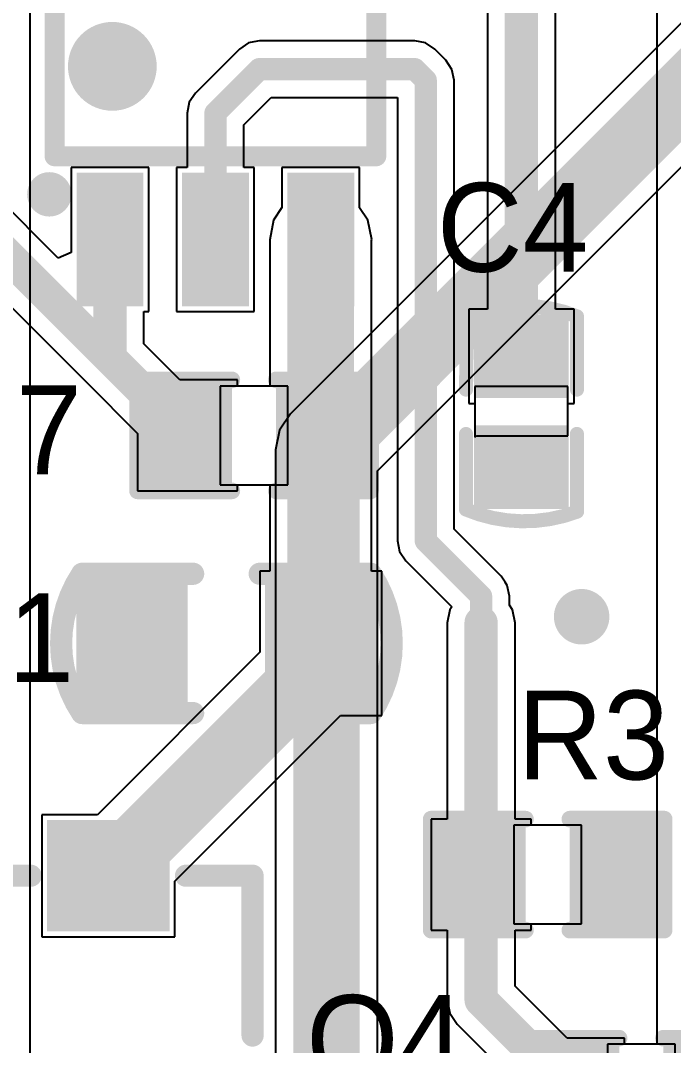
# Model space of a CAD drawing. Extents: x 10.58 to 11.54, y 9.91 to 15.27.
# Drawn here: x 10.8746 to 11.1063, y 11.1672 to 11.5308 of the extents above; entities that cross this region are included whole.
import ezdxf

# ---------------------------------------------------------------- set-up
doc = ezdxf.new("R2010")
doc.units = 0
doc.layers.get('0').update_dxf_attribs({"linetype": 'CONTINUOUS'})
for name, color, linetype in [('BOTTOMLAYER', 5, 'CONTINUOUS'), ('MULTILAYER', 9, 'CONTINUOUS'), ('TOPLAYER', 1, 'CONTINUOUS'), ('TOPOVERLAY', 2, 'CONTINUOUS'), ('TOPPASTE', 8, 'CONTINUOUS'), ('TOPSOLDER', 216, 'CONTINUOUS'), ('VIAHOLELAYER', 16, 'CONTINUOUS')]:
    doc.layers.add(name, color=color, linetype=linetype)

# ---------------------------------------------------------------- blocks, each defined once
blk = doc.blocks.new('SOT_23_10')
at = {"layer": 'TOPLAYER'}
for points in [[(-0.017716, -0.015748), (0.017716, -0.015748), (-0.017716, 0.015748), (0.017716, 0.015748)], [(-0.055118, -0.102362), (-0.019685, -0.102362), (-0.055118, -0.070866), (-0.019685, -0.070866)], [(0.019686, -0.102362), (0.055119, -0.102362), (0.019686, -0.070866), (0.055119, -0.070866)]]:
    blk.add_solid(points, dxfattribs=at)
at = {"layer": 'TOPOVERLAY', "const_width": 0.003937}
for points in [[(-0.05315, 0, 1), (-0.049213, 0, 1)], [(-0.05315, 0, 1), (-0.049213, 0, 1)], [(-0.029528, 0, 1), (-0.025591, 0, 1)], [(0.025591, 0, 1), (0.029528, 0, 1)], [(0.049213, 0, 1), (0.05315, 0, 1)], [(0.049213, 0, 1), (0.05315, 0, 1)], [(-0.05315, -0.056299, 1), (-0.049213, -0.056299, 1)], [(0.049213, -0.056693, 1), (0.05315, -0.056693, 1)]]:
    blk.add_lwpolyline(points, format="xyb", close=True, dxfattribs=at)
at = {"layer": 'TOPOVERLAY', "const_width": 0.007874}
for points in [[(-0.051181, -0.056299), (-0.051181, 0)], [(-0.051181, 0), (-0.027559, 0)], [(0.027559, 0), (0.051181, 0)], [(0.051181, -0.056693), (0.051181, 0)]]:
    blk.add_lwpolyline(points, dxfattribs=at)
at = {"layer": 'TOPPASTE'}
for points in [[(-0.017716, -0.015748), (0.017716, -0.015748), (-0.017716, 0.015748), (0.017716, 0.015748)], [(-0.055118, -0.102362), (-0.019685, -0.102362), (-0.055118, -0.070866), (-0.019685, -0.070866)], [(0.019686, -0.102362), (0.055119, -0.102362), (0.019686, -0.070866), (0.055119, -0.070866)]]:
    blk.add_solid(points, dxfattribs=at)
at = {"layer": 'TOPSOLDER'}
for points in [[(-0.021716, -0.019748), (0.021716, -0.019748), (-0.021716, 0.019748), (0.021716, 0.019748)], [(-0.059118, -0.106362), (-0.015685, -0.106362), (-0.059118, -0.066866), (-0.015685, -0.066866)], [(0.015686, -0.106362), (0.059118, -0.106362), (0.015686, -0.066866), (0.059118, -0.066866)]]:
    blk.add_solid(points, dxfattribs=at)
blk = doc.blocks.new('SOT_23_6L_18')
at = {"layer": 'TOPLAYER'}
for points in [[(-0.045276, 0.080709), (-0.045276, 0.041339), (-0.029528, 0.080709), (-0.029528, 0.041339)], [(-0.007874, 0.080709), (-0.007874, 0.041339), (0.007874, 0.080709), (0.007874, 0.041339)], [(0.029528, 0.080709), (0.029528, 0.041339), (0.045276, 0.080709), (0.045276, 0.041339)], [(-0.045276, -0.041339), (-0.045276, -0.080709), (-0.029528, -0.041339), (-0.029528, -0.080709)], [(-0.007874, -0.041339), (-0.007874, -0.080709), (0.007874, -0.041339), (0.007874, -0.080709)], [(0.029528, -0.041339), (0.029528, -0.080709), (0.045276, -0.041339), (0.045276, -0.080709)]]:
    blk.add_solid(points, dxfattribs=at)
at = {"layer": 'TOPOVERLAY', "const_width": 0.007087}
for points in [[(-0.057087, -0.031496), (-0.057087, 0.031496)], [(-0.057087, 0.031496), (0.057087, 0.031496)], [(0.057087, -0.031496), (0.057087, 0.031496)], [(-0.057087, -0.031496), (0.057087, -0.031496)]]:
    blk.add_lwpolyline(points, dxfattribs=at)
at = {"layer": 'TOPOVERLAY'}
for points, const_width in [([(-0.058858, 0.031496, 1), (-0.055315, 0.031496, 1)], 0.003543), ([(-0.058858, 0.031496, 1), (-0.055315, 0.031496, 1)], 0.003543), ([(0.055315, 0.031496, 1), (0.058858, 0.031496, 1)], 0.003543), ([(0.055315, 0.031496, 1), (0.058858, 0.031496, 1)], 0.003543), ([(-0.058858, -0.031496, 1), (-0.055315, -0.031496, 1)], 0.003543), ([(-0.058858, -0.031496, 1), (-0.055315, -0.031496, 1)], 0.003543), ([(0.055315, -0.031496, 1), (0.058858, -0.031496, 1)], 0.003543), ([(0.055315, -0.031496, 1), (0.058858, -0.031496, 1)], 0.003543), ([(-0.055, -0.045, 1), (-0.062874, -0.045, 1)], 0.007874), ([(-0.064842, -0.045, 1), (-0.060906, -0.045, 1)], 0.003937), ([(-0.056968, -0.045, 1), (-0.053032, -0.045, 1)], 0.003937)]:
    blk.add_lwpolyline(points, format="xyb", close=True, dxfattribs=dict(at, const_width=const_width))
at = {"layer": 'TOPPASTE'}
for points in [[(-0.045276, 0.080709), (-0.045276, 0.041339), (-0.029528, 0.080709), (-0.029528, 0.041339)], [(-0.007874, 0.080709), (-0.007874, 0.041339), (0.007874, 0.080709), (0.007874, 0.041339)], [(0.029528, 0.080709), (0.029528, 0.041339), (0.045276, 0.080709), (0.045276, 0.041339)], [(-0.045276, -0.041339), (-0.045276, -0.080709), (-0.029528, -0.041339), (-0.029528, -0.080709)], [(-0.007874, -0.041339), (-0.007874, -0.080709), (0.007874, -0.041339), (0.007874, -0.080709)], [(0.029528, -0.041339), (0.029528, -0.080709), (0.045276, -0.041339), (0.045276, -0.080709)]]:
    blk.add_solid(points, dxfattribs=at)
at = {"layer": 'TOPSOLDER'}
for points in [[(-0.049276, 0.084709), (-0.049276, 0.037339), (-0.025528, 0.084709), (-0.025528, 0.037339)], [(-0.011874, 0.084709), (-0.011874, 0.037339), (0.011874, 0.084709), (0.011874, 0.037339)], [(0.025528, 0.084709), (0.025528, 0.037339), (0.049276, 0.084709), (0.049276, 0.037339)], [(-0.049276, -0.037339), (-0.049276, -0.084709), (-0.025528, -0.037339), (-0.025528, -0.084709)], [(-0.011874, -0.037339), (-0.011874, -0.084709), (0.011874, -0.037339), (0.011874, -0.084709)], [(0.025528, -0.037339), (0.025528, -0.084709), (0.049276, -0.037339), (0.049276, -0.084709)]]:
    blk.add_solid(points, dxfattribs=at)
blk = doc.blocks.new('R_0402_42')
at = {"layer": 'TOPLAYER'}
for p, q in [((0.017, 0.0175), (-0.007, 0.0175)), ((-0.007, 0.0175), (-0.007, -0.0175)), ((0.017, -0.0175), (0.017, 0.0175)), ((-0.007, -0.0175), (0.017, -0.0175))]:
    blk.add_line(p, q, dxfattribs=at)
for points in [[(-0.006811, -0.01378), (-0.006811, 0.01378), (-0.030433, -0.01378), (-0.030433, 0.01378)], [(0.040433, -0.01378), (0.040433, 0.01378), (0.016811, -0.01378), (0.016811, 0.01378)]]:
    blk.add_solid(points, dxfattribs=at)
at = {"layer": 'TOPOVERLAY', "const_width": 0.005906}
for points in [[(-0.036339, 0.019685), (-0.002874, 0.019685)], [(-0.036339, -0.019685), (-0.036339, 0.019685)], [(0.012874, 0.019685), (0.046339, 0.019685)], [(0.046339, -0.019685), (0.046339, 0.019685)], [(-0.036339, -0.019685), (-0.002874, -0.019685)], [(0.012874, -0.019685), (0.046339, -0.019685)]]:
    blk.add_lwpolyline(points, dxfattribs=at)
at = {"layer": 'TOPOVERLAY', "const_width": 0.002953}
for points in [[(-0.037815, 0.019685, 1), (-0.034862, 0.019685, 1)], [(-0.037815, 0.019685, 1), (-0.034862, 0.019685, 1)], [(-0.00435, 0.019685, 1), (-0.001398, 0.019685, 1)], [(0.011398, 0.019685, 1), (0.01435, 0.019685, 1)], [(0.044862, 0.019685, 1), (0.047815, 0.019685, 1)], [(0.044862, 0.019685, 1), (0.047815, 0.019685, 1)], [(-0.037815, -0.019685, 1), (-0.034862, -0.019685, 1)], [(-0.037815, -0.019685, 1), (-0.034862, -0.019685, 1)], [(-0.00435, -0.019685, 1), (-0.001398, -0.019685, 1)], [(0.011398, -0.019685, 1), (0.01435, -0.019685, 1)], [(0.044862, -0.019685, 1), (0.047815, -0.019685, 1)], [(0.044862, -0.019685, 1), (0.047815, -0.019685, 1)]]:
    blk.add_lwpolyline(points, format="xyb", close=True, dxfattribs=at)
at = {"layer": 'TOPPASTE'}
for points in [[(-0.006811, -0.01378), (-0.006811, 0.01378), (-0.030433, -0.01378), (-0.030433, 0.01378)], [(0.040433, -0.01378), (0.040433, 0.01378), (0.016811, -0.01378), (0.016811, 0.01378)]]:
    blk.add_solid(points, dxfattribs=at)
at = {"layer": 'TOPSOLDER'}
for points in [[(-0.002811, -0.01778), (-0.002811, 0.01778), (-0.034433, -0.01778), (-0.034433, 0.01778)], [(0.044433, -0.01778), (0.044433, 0.01778), (0.012811, -0.01778), (0.012811, 0.01778)]]:
    blk.add_solid(points, dxfattribs=at)
blk = doc.blocks.new('R_0402_43')
at = {"layer": 'TOPLAYER'}
for p, q in [((0.017, 0.0175), (-0.007, 0.0175)), ((-0.007, 0.0175), (-0.007, -0.0175)), ((0.017, -0.0175), (0.017, 0.0175)), ((-0.007, -0.0175), (0.017, -0.0175))]:
    blk.add_line(p, q, dxfattribs=at)
for points in [[(-0.006811, -0.01378), (-0.006811, 0.01378), (-0.030433, -0.01378), (-0.030433, 0.01378)], [(0.040433, -0.01378), (0.040433, 0.01378), (0.016811, -0.01378), (0.016811, 0.01378)]]:
    blk.add_solid(points, dxfattribs=at)
at = {"layer": 'TOPOVERLAY', "const_width": 0.005906}
for points in [[(-0.002874, 0.019685), (-0.036339, 0.019685)], [(-0.036339, 0.019685), (-0.036339, -0.019685)], [(0.046339, 0.019685), (0.012874, 0.019685)], [(0.046339, 0.019685), (0.046339, -0.019685)], [(-0.002874, -0.019685), (-0.036339, -0.019685)], [(0.046339, -0.019685), (0.012874, -0.019685)]]:
    blk.add_lwpolyline(points, dxfattribs=at)
at = {"layer": 'TOPOVERLAY', "const_width": 0.002953}
for points in [[(-0.037815, 0.019685, 1), (-0.034862, 0.019685, 1)], [(-0.037815, 0.019685, 1), (-0.034862, 0.019685, 1)], [(-0.00435, 0.019685, 1), (-0.001398, 0.019685, 1)], [(0.011398, 0.019685, 1), (0.01435, 0.019685, 1)], [(0.044862, 0.019685, 1), (0.047815, 0.019685, 1)], [(0.044862, 0.019685, 1), (0.047815, 0.019685, 1)], [(-0.037815, -0.019685, 1), (-0.034862, -0.019685, 1)], [(-0.037815, -0.019685, 1), (-0.034862, -0.019685, 1)], [(-0.00435, -0.019685, 1), (-0.001398, -0.019685, 1)], [(0.011398, -0.019685, 1), (0.01435, -0.019685, 1)], [(0.044862, -0.019685, 1), (0.047815, -0.019685, 1)], [(0.044862, -0.019685, 1), (0.047815, -0.019685, 1)]]:
    blk.add_lwpolyline(points, format="xyb", close=True, dxfattribs=at)
at = {"layer": 'TOPPASTE'}
for points in [[(-0.006811, -0.01378), (-0.006811, 0.01378), (-0.030433, -0.01378), (-0.030433, 0.01378)], [(0.040433, -0.01378), (0.040433, 0.01378), (0.016811, -0.01378), (0.016811, 0.01378)]]:
    blk.add_solid(points, dxfattribs=at)
at = {"layer": 'TOPSOLDER'}
for points in [[(-0.002811, -0.01778), (-0.002811, 0.01778), (-0.034433, -0.01778), (-0.034433, 0.01778)], [(0.044433, -0.01778), (0.044433, 0.01778), (0.012811, -0.01778), (0.012811, 0.01778)]]:
    blk.add_solid(points, dxfattribs=at)
blk = doc.blocks.new('C_0402_58')
at = {"layer": 'TOPLAYER'}
for p, q in [((0.008518, 0.0165), (-0.008982, 0.0165)), ((-0.008982, 0.0165), (-0.008982, -0.0165)), ((0.008518, -0.016), (0.008518, 0.0165)), ((-0.008982, -0.0165), (0.009018, -0.0165)), ((0.009018, -0.0165), (0.008518, -0.016))]:
    blk.add_line(p, q, dxfattribs=at)
for points in [[(-0.00884, -0.012795), (-0.00884, 0.012795), (-0.030494, -0.012795), (-0.030494, 0.012795)], [(0.03053, -0.012795), (0.03053, 0.012795), (0.008876, -0.012795), (0.008876, 0.012795)]]:
    blk.add_solid(points, dxfattribs=at)
at = {"layer": 'TOPOVERLAY', "const_width": 0.005}
for points in [[(-0.03382, -0.019341, -0.193022), (-0.033854, 0.01965)], [(0.035464, 0.019716, -0.191665), (0.034708, -0.019637)]]:
    blk.add_lwpolyline(points, format="xyb", dxfattribs=at)
at = {"layer": 'TOPOVERLAY', "const_width": 0.0025}
for points in [[(-0.035104, 0.01965, 1), (-0.032604, 0.01965, 1)], [(-0.03509, 0.019685, 1), (-0.03259, 0.019685, 1)], [(-0.009106, 0.019685, 1), (-0.006606, 0.019685, 1)], [(0.006642, 0.019685, 1), (0.009142, 0.019685, 1)], [(0.034214, 0.019716, 1), (0.036714, 0.019716, 1)], [(0.034225, 0.019685, 1), (0.036726, 0.019685, 1)], [(-0.03509, -0.019291, 1), (-0.03259, -0.019291, 1)], [(-0.03507, -0.019341, 1), (-0.03257, -0.019341, 1)], [(-0.009106, -0.019685, 1), (-0.006606, -0.019685, 1)], [(0.006642, -0.019685, 1), (0.009142, -0.019685, 1)], [(0.033438, -0.019685, 1), (0.035938, -0.019685, 1)], [(0.033458, -0.019637, 1), (0.035958, -0.019637, 1)]]:
    blk.add_lwpolyline(points, format="xyb", close=True, dxfattribs=at)
at = {"layer": 'TOPOVERLAY', "const_width": 0.005}
for points in [[(-0.007856, 0.019685), (-0.03384, 0.019685)], [(0.035476, 0.019685), (0.007892, 0.019685)], [(-0.007856, -0.019685), (-0.03384, -0.019291)], [(0.034688, -0.019685), (0.007892, -0.019685)]]:
    blk.add_lwpolyline(points, dxfattribs=at)
at = {"layer": 'TOPPASTE'}
for points in [[(-0.00884, -0.012795), (-0.00884, 0.012795), (-0.030494, -0.012795), (-0.030494, 0.012795)], [(0.03053, -0.012795), (0.03053, 0.012795), (0.008876, -0.012795), (0.008876, 0.012795)]]:
    blk.add_solid(points, dxfattribs=at)
at = {"layer": 'TOPSOLDER'}
for points in [[(-0.00484, -0.016795), (-0.00484, 0.016795), (-0.034494, -0.016795), (-0.034494, 0.016795)], [(0.03453, -0.016795), (0.03453, 0.016795), (0.004876, -0.016795), (0.004876, 0.016795)]]:
    blk.add_solid(points, dxfattribs=at)
blk = doc.blocks.new('C_0603_61')
at = {"layer": 'TOPLAYER'}
for points in [[(-0.017717, -0.019685), (-0.017717, 0.019685), (-0.049213, -0.019685), (-0.049213, 0.019685)], [(0.049213, -0.019685), (0.049213, 0.019685), (0.017717, -0.019685), (0.017717, 0.019685)]]:
    blk.add_solid(points, dxfattribs=at)
at = {"layer": 'TOPOVERLAY', "const_width": 0.007874}
for points in [[(-0.051181, -0.024708, -0.302775), (-0.051181, 0.024708)], [(0.051181, 0.024708, -0.302775), (0.051181, -0.024708)]]:
    blk.add_lwpolyline(points, format="xyb", dxfattribs=at)
at = {"layer": 'TOPOVERLAY', "const_width": 0.003937}
for points in [[(-0.05315, 0.024708, 1), (-0.049213, 0.024708, 1)], [(-0.05315, 0.024708, 1), (-0.049213, 0.024708, 1)], [(-0.01378, 0.024708, 1), (-0.009843, 0.024708, 1)], [(0.009843, 0.024708, 1), (0.01378, 0.024708, 1)], [(0.049213, 0.024708, 1), (0.05315, 0.024708, 1)], [(0.049213, 0.024708, 1), (0.05315, 0.024708, 1)], [(-0.05315, -0.024708, 1), (-0.049213, -0.024708, 1)], [(-0.05315, -0.024708, 1), (-0.049213, -0.024708, 1)], [(-0.01378, -0.024708, 1), (-0.009843, -0.024708, 1)], [(0.009843, -0.024708, 1), (0.01378, -0.024708, 1)], [(0.049213, -0.024708, 1), (0.05315, -0.024708, 1)], [(0.049213, -0.024708, 1), (0.05315, -0.024708, 1)]]:
    blk.add_lwpolyline(points, format="xyb", close=True, dxfattribs=at)
at = {"layer": 'TOPOVERLAY', "const_width": 0.007874}
for points in [[(-0.011811, 0.024708), (-0.051181, 0.024708)], [(0.051181, 0.024708), (0.011811, 0.024708)], [(-0.011811, -0.024708), (-0.051181, -0.024708)], [(0.051181, -0.024708), (0.011811, -0.024708)]]:
    blk.add_lwpolyline(points, dxfattribs=at)
at = {"layer": 'TOPPASTE'}
for points in [[(-0.017717, -0.019685), (-0.017717, 0.019685), (-0.049213, -0.019685), (-0.049213, 0.019685)], [(0.049213, -0.019685), (0.049213, 0.019685), (0.017717, -0.019685), (0.017717, 0.019685)]]:
    blk.add_solid(points, dxfattribs=at)
at = {"layer": 'TOPSOLDER'}
for points in [[(-0.013717, -0.023685), (-0.013717, 0.023685), (-0.053213, -0.023685), (-0.053213, 0.023685)], [(0.053213, -0.023685), (0.053213, 0.023685), (0.013717, -0.023685), (0.013717, 0.023685)]]:
    blk.add_solid(points, dxfattribs=at)
blk = doc.blocks.new('R_0402_66')
at = {"layer": 'TOPLAYER'}
for p, q in [((0.017, 0.0175), (-0.007, 0.0175)), ((-0.007, 0.0175), (-0.007, -0.0175)), ((0.017, -0.0175), (0.017, 0.0175)), ((-0.007, -0.0175), (0.017, -0.0175))]:
    blk.add_line(p, q, dxfattribs=at)
for points in [[(-0.006811, -0.01378), (-0.006811, 0.01378), (-0.030433, -0.01378), (-0.030433, 0.01378)], [(0.040433, -0.01378), (0.040433, 0.01378), (0.016811, -0.01378), (0.016811, 0.01378)]]:
    blk.add_solid(points, dxfattribs=at)
at = {"layer": 'TOPOVERLAY', "const_width": 0.005906}
for points in [[(-0.036339, 0.019685), (-0.002874, 0.019685)], [(-0.036339, -0.019685), (-0.036339, 0.019685)], [(0.012874, 0.019685), (0.046339, 0.019685)], [(0.046339, -0.019685), (0.046339, 0.019685)], [(-0.036339, -0.019685), (-0.002874, -0.019685)], [(0.012874, -0.019685), (0.046339, -0.019685)]]:
    blk.add_lwpolyline(points, dxfattribs=at)
at = {"layer": 'TOPOVERLAY', "const_width": 0.002953}
for points in [[(-0.037815, 0.019685, 1), (-0.034862, 0.019685, 1)], [(-0.037815, 0.019685, 1), (-0.034862, 0.019685, 1)], [(-0.00435, 0.019685, 1), (-0.001398, 0.019685, 1)], [(0.011398, 0.019685, 1), (0.01435, 0.019685, 1)], [(0.044862, 0.019685, 1), (0.047815, 0.019685, 1)], [(0.044862, 0.019685, 1), (0.047815, 0.019685, 1)], [(-0.037815, -0.019685, 1), (-0.034862, -0.019685, 1)], [(-0.037815, -0.019685, 1), (-0.034862, -0.019685, 1)], [(-0.00435, -0.019685, 1), (-0.001398, -0.019685, 1)], [(0.011398, -0.019685, 1), (0.01435, -0.019685, 1)], [(0.044862, -0.019685, 1), (0.047815, -0.019685, 1)], [(0.044862, -0.019685, 1), (0.047815, -0.019685, 1)]]:
    blk.add_lwpolyline(points, format="xyb", close=True, dxfattribs=at)
at = {"layer": 'TOPPASTE'}
for points in [[(-0.006811, -0.01378), (-0.006811, 0.01378), (-0.030433, -0.01378), (-0.030433, 0.01378)], [(0.040433, -0.01378), (0.040433, 0.01378), (0.016811, -0.01378), (0.016811, 0.01378)]]:
    blk.add_solid(points, dxfattribs=at)
at = {"layer": 'TOPSOLDER'}
for points in [[(-0.002811, -0.01778), (-0.002811, 0.01778), (-0.034433, -0.01778), (-0.034433, 0.01778)], [(0.044433, -0.01778), (0.044433, 0.01778), (0.012811, -0.01778), (0.012811, 0.01778)]]:
    blk.add_solid(points, dxfattribs=at)

msp = doc.modelspace()

# ---------------------------------------------------------------- linework, layer by layer
at = {"layer": 'BOTTOMLAYER'}
for p, q in [((10.877994, 11.047513), (10.877994, 11.903213)), ((11.141255, 11.562117), (10.970389, 11.391251)), ((11.001226, 11.370996), (11.16151, 11.531281)), ((10.970389, 11.391251), (10.966473, 11.385391)), ((10.966473, 11.385391), (10.965098, 11.378479)), ((10.965098, 11.378479), (10.965098, 11.378479)), ((10.965098, 11.378479), (10.965098, 11.378479)), ((10.965098, 11.378479), (10.965098, 11.378478)), ((10.965098, 11.378478), (10.965098, 11.378478)), ((10.965098, 11.378478), (10.965098, 11.133773)), ((11.001226, 11.132581), (11.001226, 11.370996))]:
    msp.add_line(p, q, dxfattribs=at)
at = {"layer": 'BOTTOMLAYER', "const_width": 0.023622}
for points in [[(10.983162, 11.378478), (11.154028, 11.549345)], [(10.983162, 10.544087), (10.983162, 11.378478)]]:
    msp.add_lwpolyline(points, dxfattribs=at)
at = {"layer": 'BOTTOMLAYER'}
for points, const_width in [([(10.899304, 11.514502, 1), (10.915052, 11.514502, 1)], 0.015748), ([(10.977256, 11.378478, 1), (10.989067, 11.378478, 1)], 0.011811), ([(10.977256, 11.378478, 1), (10.989067, 11.378478, 1)], 0.011811), ([(11.068787, 11.319268, 1), (11.07863, 11.319268, 1)], 0.009843)]:
    msp.add_lwpolyline(points, format="xyb", close=True, dxfattribs=dict(at, const_width=const_width))
at = {"layer": 'MULTILAYER'}
for points, const_width in [([(10.899304, 11.514502, 1), (10.915052, 11.514502, 1)], 0.015748), ([(11.068787, 11.319268, 1), (11.07863, 11.319268, 1)], 0.009843)]:
    msp.add_lwpolyline(points, format="xyb", close=True, dxfattribs=dict(at, const_width=const_width))
at = {"layer": 'TOPLAYER'}
for p, q in [((11.100419, 11.586857), (11.100419, 11.167594)), ((11.064403, 11.428394), (11.064403, 11.555343)), ((11.040318, 11.550355), (11.040318, 11.428394)), ((10.955503, 11.522789), (10.952247, 11.520614)), ((10.95614, 11.522916), (10.955503, 11.522789)), ((10.959343, 11.523553), (10.95614, 11.522916)), ((11.014461, 11.523553), (10.959343, 11.523553)), ((11.018302, 11.522789), (11.014461, 11.523553)), ((11.021557, 11.520614), (11.018302, 11.522789)), ((10.952247, 11.520614), (10.936663, 11.50503)), ((11.025494, 11.516677), (11.021557, 11.520614)), ((11.02767, 11.513421), (11.025494, 11.516677)), ((11.028434, 11.509581), (11.02767, 11.513421)), ((11.028434, 11.350352), (11.028434, 11.509581)), ((10.936663, 11.50503), (10.934487, 11.501774)), ((10.934487, 11.501774), (10.933723, 11.497934)), ((10.953794, 11.493777), (10.9635, 11.503483)), ((10.9635, 11.503483), (11.008363, 11.503483)), ((11.008363, 11.503483), (11.008363, 11.346195)), ((10.933723, 11.497934), (10.933723, 11.497934)), ((10.933723, 11.497934), (10.933723, 11.497934)), ((10.933723, 11.497934), (10.933723, 11.497934)), ((10.933723, 11.497934), (10.933723, 11.497934)), ((10.933723, 11.497934), (10.933723, 11.478668)), ((10.953794, 11.478668), (10.953794, 11.493777)), ((10.920137, 11.478668), (10.892578, 11.478668)), ((10.892578, 11.478668), (10.892578, 11.448423)), ((10.920137, 11.427487), (10.920137, 11.478668)), ((10.933723, 11.478668), (10.929979, 11.478668)), ((10.929979, 11.478668), (10.929979, 11.427487)), ((10.957538, 11.478668), (10.953794, 11.478668)), ((10.957538, 11.427487), (10.957538, 11.478668)), ((10.99494, 11.478668), (10.967381, 11.478668)), ((10.967381, 11.478668), (10.967381, 11.464383)), ((10.99494, 11.464343), (10.99494, 11.478668)), ((10.887958, 11.44651), (10.857212, 11.477256)), ((10.967381, 11.464383), (10.964392, 11.45991)), ((10.997849, 11.45999), (10.99494, 11.464343)), ((10.841124, 11.459283), (10.897842, 11.402565)), ((10.964392, 11.45991), (10.963017, 11.452997)), ((10.999224, 11.453077), (10.997849, 11.45999)), ((10.963017, 11.452997), (10.963017, 11.401101)), ((10.999144, 11.452677), (10.999224, 11.453077)), ((10.999144, 11.383601), (10.999144, 11.452677)), ((10.892578, 11.448423), (10.887958, 11.44651)), ((11.040318, 11.428394), (11.03366, 11.428394)), ((11.03366, 11.428394), (11.03366, 11.394929)), ((11.071061, 11.428394), (11.064403, 11.428394)), ((11.071061, 11.394929), (11.071061, 11.428394)), ((10.9184, 11.416068), (10.9184, 11.427487)), ((10.9184, 11.427487), (10.920137, 11.427487)), ((10.929979, 11.427487), (10.957538, 11.427487)), ((10.931182, 11.403286), (10.9184, 11.416068)), ((10.897842, 11.402565), (10.897842, 11.402565)), ((10.897842, 11.402565), (10.91612, 11.384287)), ((10.951553, 11.403286), (10.931182, 11.403286)), ((10.951553, 11.401101), (10.951553, 11.403286)), ((10.963017, 11.401101), (10.951553, 11.401101)), ((11.03366, 11.394929), (11.03586, 11.394929)), ((11.03586, 11.394929), (11.03586, 11.382976)), ((11.06886, 11.383476), (11.06886, 11.394929)), ((11.06886, 11.394929), (11.071061, 11.394929)), ((10.91612, 11.384287), (10.91612, 11.363916)), ((10.999144, 11.3836), (10.999145, 11.383601)), ((10.999145, 11.383601), (10.999144, 11.383601)), ((10.999144, 11.383601), (10.999144, 11.383601)), ((10.999144, 11.335391), (10.999144, 11.3836)), ((11.03586, 11.382976), (11.03636, 11.383476)), ((11.03636, 11.383476), (11.06886, 11.383476)), ((10.951553, 11.363916), (10.951553, 11.366101)), ((10.951553, 11.366101), (10.963017, 11.366101)), ((10.963017, 11.366101), (10.963017, 11.335391)), ((10.91612, 11.363916), (10.951553, 11.363916)), ((11.045134, 11.333651), (11.028434, 11.350352)), ((11.008363, 11.346195), (11.008363, 11.346195)), ((11.008363, 11.346195), (11.008363, 11.346195)), ((11.008363, 11.346195), (11.009127, 11.342355)), ((11.009127, 11.342355), (11.011302, 11.339099)), ((11.011302, 11.339099), (11.027609, 11.322793)), ((10.963017, 11.335391), (10.95947, 11.335391)), ((10.95947, 11.335391), (10.95947, 11.306658)), ((11.002777, 11.335391), (10.999144, 11.335391)), ((11.002777, 11.28421), (11.002777, 11.335391)), ((11.046588, 11.331476), (11.045134, 11.333651)), ((11.04731, 11.330395), (11.046588, 11.331476)), ((11.048074, 11.326555), (11.04731, 11.330395)), ((11.048074, 11.323383), (11.048074, 11.326555)), ((11.027609, 11.322793), (11.026913, 11.321751)), ((11.049164, 11.321751), (11.048074, 11.323383)), ((11.026913, 11.321751), (11.025996, 11.317142)), ((11.050081, 11.317142), (11.049164, 11.321751)), ((11.025996, 11.317142), (11.025996, 11.247479)), ((11.050081, 11.247479), (11.050081, 11.317142)), ((10.95947, 11.306658), (10.901867, 11.249054)), ((10.929381, 11.225477), (10.988114, 11.28421)), ((10.988114, 11.28421), (11.002777, 11.28421)), ((10.901867, 11.249054), (10.882137, 11.249054)), ((10.882137, 11.249054), (10.882137, 11.205747)), ((11.025996, 11.247479), (11.020322, 11.247479)), ((11.020322, 11.247479), (11.020322, 11.208109)), ((11.055755, 11.247479), (11.050081, 11.247479)), ((11.055755, 11.245294), (11.055755, 11.247479)), ((11.07366, 11.245294), (11.055755, 11.245294)), ((11.07366, 11.210294), (11.07366, 11.245294)), ((10.929381, 11.205747), (10.929381, 11.225477)), ((11.055755, 11.208109), (11.055755, 11.210294)), ((11.055755, 11.210294), (11.07366, 11.210294)), ((10.882137, 11.205747), (10.929381, 11.205747)), ((11.020322, 11.208109), (11.025996, 11.208109)), ((11.025996, 11.208109), (11.025996, 11.183295)), ((11.050081, 11.188282), (11.050081, 11.208109)), ((11.050081, 11.208109), (11.055755, 11.208109)), ((11.068584, 11.169779), (11.050081, 11.188282)), ((11.025996, 11.183295), (11.025996, 11.183294)), ((11.025996, 11.183294), (11.026913, 11.178686)), ((11.026913, 11.178686), (11.029523, 11.174779)), ((11.029523, 11.174779), (11.053522, 11.15078)), ((11.088955, 11.169779), (11.068584, 11.169779)), ((11.088955, 11.167594), (11.088955, 11.169779)), ((11.100419, 11.167594), (11.088955, 11.167594))]:
    msp.add_line(p, q, dxfattribs=at)
for points, const_width in [([(11.05236, 11.411661), (11.05236, 11.555343)], 0.011811), ([(10.943759, 11.497934), (10.959343, 11.513518)], 0.007874), ([(10.959343, 11.513518), (11.014461, 11.513518)], 0.007874), ([(11.014461, 11.513518), (11.018398, 11.509581)], 0.007874), ([(11.018398, 11.346195), (11.018398, 11.509581)], 0.007874), ([(10.943759, 11.453077), (10.943759, 11.497934)], 0.007874), ([(10.84517, 11.472268), (10.906357, 11.41108)], 0.011811), ([(10.981081, 11.452997), (10.98116, 11.453077)], 0.023622), ([(10.981081, 11.383601), (10.981081, 11.452997)], 0.023622), ([(10.906357, 11.41108), (10.906357, 11.453077)], 0.011811), ([(10.906357, 11.41108), (10.933837, 11.383601)], 0.011811), ([(10.981081, 11.309843), (10.981081, 11.383601)], 0.023622), ([(11.018398, 11.346195), (11.038038, 11.326555)], 0.007874), ([(11.038038, 11.317142), (11.038038, 11.326555)], 0.007874), ([(11.038038, 11.183294), (11.038038, 11.317142)], 0.011811), ([(10.981081, 11.309843), (10.981123, 11.309801)], 0.023622), ([(10.981123, 11.302765), (10.981123, 11.309801)], 0.023622), ([(10.905759, 11.227401), (10.981123, 11.302765)], 0.023622), ([(11.038038, 11.183294), (11.071238, 11.150094)], 0.011811)]:
    msp.add_lwpolyline(points, dxfattribs=dict(at, const_width=const_width))
for points, const_width in [([(10.899304, 11.514502, 1), (10.915052, 11.514502, 1)], 0.015748), ([(10.957375, 11.513518, 1), (10.961312, 11.513518, 1)], 0.003937), ([(10.957375, 11.513518, 1), (10.961312, 11.513518, 1)], 0.003937), ([(11.012493, 11.513518, 1), (11.01643, 11.513518, 1)], 0.003937), ([(11.012493, 11.513518, 1), (11.01643, 11.513518, 1)], 0.003937), ([(11.01643, 11.509581, 1), (11.020367, 11.509581, 1)], 0.003937), ([(11.01643, 11.509581, 1), (11.020367, 11.509581, 1)], 0.003937), ([(10.94179, 11.497934, 1), (10.945727, 11.497934, 1)], 0.003937), ([(10.94179, 11.497934, 1), (10.945727, 11.497934, 1)], 0.003937), ([(10.975175, 11.452997, 1), (10.986986, 11.452997, 1)], 0.011811), ([(10.975175, 11.452997, 1), (10.986986, 11.452997, 1)], 0.011811), ([(10.975255, 11.453077, 1), (10.987066, 11.453077, 1)], 0.011811), ([(10.903405, 11.453077, 1), (10.90931, 11.453077, 1)], 0.005906), ([(10.94179, 11.453077, 1), (10.945727, 11.453077, 1)], 0.003937), ([(10.903405, 11.41108, 1), (10.90931, 11.41108, 1)], 0.005906), ([(10.903405, 11.41108, 1), (10.90931, 11.41108, 1)], 0.005906), ([(10.903405, 11.41108, 1), (10.90931, 11.41108, 1)], 0.005906), ([(11.049408, 11.411661, 1), (11.055313, 11.411661, 1)], 0.005906), ([(10.975175, 11.383601, 1), (10.986986, 11.383601, 1)], 0.011811), ([(10.975175, 11.383601, 1), (10.986986, 11.383601, 1)], 0.011811), ([(10.930884, 11.383601, 1), (10.936789, 11.383601, 1)], 0.005906), ([(11.01643, 11.346195, 1), (11.020367, 11.346195, 1)], 0.003937), ([(11.01643, 11.346195, 1), (11.020367, 11.346195, 1)], 0.003937), ([(11.03607, 11.326555, 1), (11.040007, 11.326555, 1)], 0.003937), ([(11.03607, 11.326555, 1), (11.040007, 11.326555, 1)], 0.003937), ([(11.068787, 11.319268, 1), (11.07863, 11.319268, 1)], 0.009843), ([(11.035086, 11.317142, 1), (11.040991, 11.317142, 1)], 0.005906), ([(10.975175, 11.309843, 1), (10.986986, 11.309843, 1)], 0.011811), ([(10.975175, 11.309843, 1), (10.986986, 11.309843, 1)], 0.011811), ([(10.975218, 11.309801, 1), (10.987029, 11.309801, 1)], 0.011811), ([(10.975218, 11.309801, 1), (10.987029, 11.309801, 1)], 0.011811), ([(11.03607, 11.317142, 1), (11.040007, 11.317142, 1)], 0.003937), ([(10.975218, 11.302765, 1), (10.987029, 11.302765, 1)], 0.011811), ([(10.975218, 11.302765, 1), (10.987029, 11.302765, 1)], 0.011811), ([(10.899853, 11.227401, 1), (10.911664, 11.227401, 1)], 0.011811), ([(11.035086, 11.183294, 1), (11.040991, 11.183294, 1)], 0.005906), ([(11.035086, 11.183294, 1), (11.040991, 11.183294, 1)], 0.005906)]:
    msp.add_lwpolyline(points, format="xyb", close=True, dxfattribs=dict(at, const_width=const_width))
at = {"layer": 'VIAHOLELAYER'}
for points, const_width in [([(10.901272, 11.514502, 1), (10.913083, 11.514502, 1)], 0.011811), ([(11.070756, 11.319268, 1), (11.076661, 11.319268, 1)], 0.005906)]:
    msp.add_lwpolyline(points, format="xyb", close=True, dxfattribs=dict(at, const_width=const_width))

# ---------------------------------------------------------------- block references
for name, p, rotation in [('SOT_23_6L_18', (10.943759, 11.514101), 360), ('C_0402_58', (11.05236, 11.391994), 270), ('R_0402_66', (10.952459, 11.383601), 360), ('C_0603_61', (10.947659, 11.309801), 180), ('R_0402_42', (11.05666, 11.227794), 360), ('R_0402_43', (11.09986, 11.150094), 180)]:
    msp.add_blockref(name, p, dxfattribs=dict(rotation=rotation))
msp.add_blockref('SOT_23_10', (10.905759, 11.227401))

# ---------------------------------------------------------------- texts
at = {"layer": 'TOPOVERLAY'}
for s, p in [('C4', (11.022335, 11.441667)), ('R7', (10.842557, 11.369807)), ('C1', (10.839757, 11.296107)), ('R3', (11.050878, 11.261549))]:
    msp.add_text(s, height=0.031496, rotation=360, dxfattribs=at).set_placement(p)
msp.add_text('Q4', height=0.031496, dxfattribs=at).set_placement((10.975986, 11.153559))

doc.saveas('drawing.dxf')
